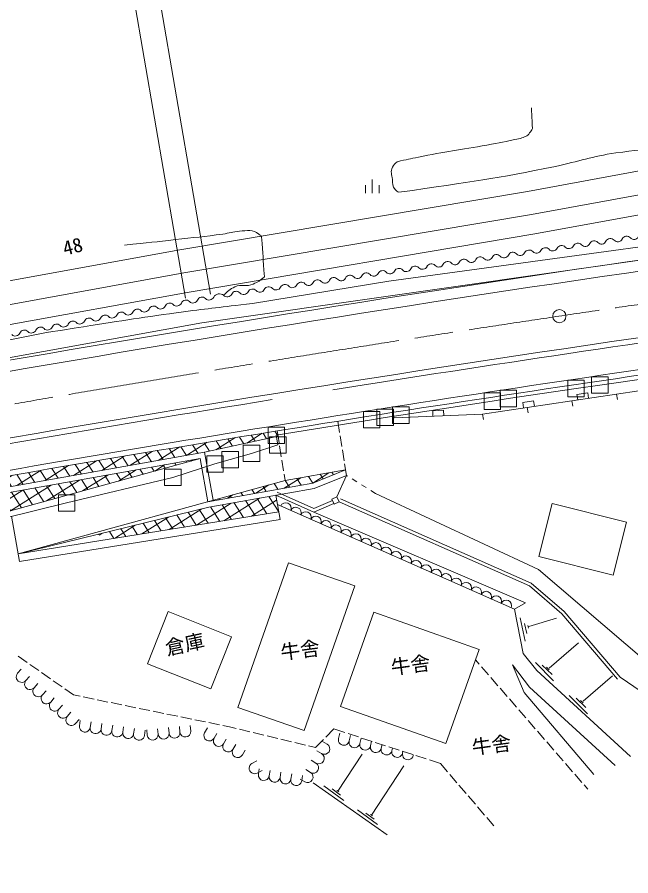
# Model space of a CAD drawing. Units: millimetres, scale not verified. Extents: x -1410926 to 2976274, y -4077725 to 380000.
# Drawn here: x 408414 to 464432, y 240648 to 319081 of the extents above; entities that cross this region are included whole.
import ezdxf
from ezdxf.enums import TextEntityAlignment as Align

# ---------------------------------------------------------------- set-up
doc = ezdxf.new("R2010")
doc.units = ezdxf.units.MM
doc.header["$LTSCALE"] = 1000
doc.linetypes.add('CHAIN', pattern=[18.5, 12, -1.5, 3.5, -1.5])
for name, color, linetype, lineweight in [('M-BGD', 7, 'Continuous', 13), ('M-BMK', 2, 'CHAIN', 13), ('M-BMK-ROW', 30, 'Continuous', 13), ('M-STR-HTXT', 7, 'Continuous', 13), ('M-STR-STRC', 7, 'Continuous', 13)]:
    doc.layers.add(name, color=color, linetype=linetype, lineweight=lineweight)
doc.styles.add('ＭＳ ゴシック', font='')
doc.styles.get('ＭＳ ゴシック').set_extended_font_data('MS Gothic')

msp = doc.modelspace()

# ---------------------------------------------------------------- hatches: boundary and pattern name
at = {"layer": 'M-BGD'}
h = msp.add_hatch(dxfattribs=at)
h.set_pattern_fill('USER', color=256, style=0, pattern_type=2)
h.set_pattern_definition([(32.447, (432225, 280794), (-536.518, 843.889), []), (122.447, (432225, 280794), (-843.889, -536.518), [])])
h.paths.add_polyline_path([(432225, 280794), (432145, 281288, 0.00372), (399971, 275833), (400024, 275538), (399236, 275398), (399184, 275694, 0.00211), (380996, 272385), (381051, 272090), (380858, 272054), (380975, 271431), (425513, 279335), (425529, 279338)])
h = msp.add_hatch(dxfattribs=at)
h.set_pattern_fill('USER', color=256, style=0, pattern_type=2)
h.set_pattern_definition([(32.447, (407809, 273989), (-536.518, 843.89), []), (122.447, (407809, 273989), (-843.89, -536.518), [])])
h.paths.add_polyline_path([(407809, 273989), (425108, 278755), (381062, 270938), (387608, 270404)])
h = msp.add_hatch(dxfattribs=at)
h.set_pattern_fill('USER', color=256, style=0, pattern_type=2)
h.set_pattern_definition([(32.447, (435392, 276525), (-536.52, 843.89), []), (122.447, (435392, 276525), (-843.89, -536.52), [])])
h.paths.add_polyline_path([(435392, 276525), (438394, 277733), (432878, 276765), (425807, 274817)])
h = msp.add_hatch(dxfattribs=at)
h.set_pattern_fill('USER', color=256, style=0, pattern_type=2)
h.set_pattern_definition([(32.447, (432289, 273894), (-536.52, 843.89), []), (122.447, (432289, 273894), (-843.89, -536.52), [])])
h.paths.add_polyline_path([(432289, 273894), (432018, 275416), (425895, 274325), (415785, 271840), (416665, 271369)])

# ---------------------------------------------------------------- linework, layer by layer
for p, q in [((454995, 303169), (512130, 313674)), ((455367, 301051), (512516, 311558)), ((455679, 299279), (512839, 309788)), ((440203, 302996), (440203, 303746)), ((440828, 302996), (440828, 304246)), ((441453, 302996), (441453, 303746)), ((423248, 297831), (454995, 303169)), ((423618, 295713), (455367, 301051)), ((423927, 293940), (455679, 299279)), ((406373, 294776), (423248, 297831)), ((406769, 292663), (423618, 295713)), ((442329, 294954), (429883, 292920)), ((407102, 290894), (423927, 293940)), ((411101, 290264), (372566, 282667)), ((460499, 284765), (459510, 284618)), ((460572, 284270), (460499, 284765)), ((455553, 284029), (454564, 283881)), ((455627, 283534), (455553, 284029)), ((459059, 284045), (459132, 283550)), ((459510, 284618), (459583, 284123)), ((463135, 284652), (463209, 284157)), ((447343, 283178), (446344, 283135)), ((447365, 282679), (447343, 283178)), ((454564, 283881), (454638, 283387)), ((454982, 283438), (455055, 282944)), ((442753, 282629), (442825, 282483)), ((446344, 283135), (446366, 282636)), ((450905, 282831), (450979, 282337)), ((437686, 282177), (437852, 281134)), ((432145, 281288), (432225, 280794)), ((432225, 280794), (432320, 280211)), ((437899, 280838), (438057, 279850)), ((425513, 279335), (426290, 274954)), ((432368, 279915), (432527, 278928)), ((438104, 279554), (438261, 278566)), ((425108, 278755), (381062, 270938)), ((425108, 278755), (407809, 273989)), ((425108, 278755), (425807, 274817)), ((432575, 278631), (432735, 277644)), ((432878, 276765), (438394, 277733)), ((438308, 278270), (438475, 277227)), ((432783, 277348), (432878, 276765)), ((438475, 277227), (437588, 275264)), ((438574, 277165), (438475, 277227)), ((439422, 276635), (438998, 276900)), ((408508, 270051), (432878, 276765)), ((440270, 276105), (439846, 276370)), ((432018, 275416), (432412, 273205)), ((435495, 273859), (432018, 275416)), ((435496, 274187), (432141, 275690)), ((441118, 275575), (440694, 275840)), ((453805, 264994), (432172, 274553)), ((437318, 274662), (435495, 273859)), ((437197, 274936), (435496, 274187)), ((455179, 267131), (437800, 274811)), ((455341, 267387), (437921, 275086)), ((456039, 269813), (457265, 274661)), ((464052, 272944), (457265, 274661)), ((407896, 273497), (408630, 269362)), ((408630, 269362), (432412, 273205)), ((464052, 272944), (462826, 268097)), ((462826, 268097), (456039, 269813)), ((458131, 264572), (455179, 267131)), ((458345, 264784), (455341, 267387)), ((463230, 258606), (458131, 264572)), ((463458, 258801), (458345, 264784)), ((454330, 264218), (454791, 262068)), ((454722, 263710), (454925, 262795)), ((455115, 263426), (457646, 264181)), ((455021, 263510), (455079, 263266)), ((456985, 259619), (459670, 261942)), ((408500, 260713), (409318, 260139)), ((409564, 259966), (410382, 259392)), ((450592, 259979), (450246, 260377)), ((451444, 258997), (450789, 259752)), ((455722, 260132), (457387, 258467)), ((456338, 259896), (457246, 259028)), ((456749, 259693), (456992, 259463)), ((408457, 259146), (408785, 259524)), ((409211, 258490), (409539, 258868)), ((410628, 259220), (411447, 258645)), ((460075, 256601), (462761, 258924)), ((409966, 257834), (410294, 258212)), ((411692, 258473), (412511, 257899)), ((452296, 258015), (451641, 258770)), ((410721, 257178), (411049, 257556)), ((412756, 257726), (413555, 257166)), ((453148, 257033), (452493, 257789)), ((411476, 256522), (411804, 256900)), ((413555, 257166), (414153, 257044)), ((414447, 256984), (415427, 256785)), ((415721, 256725), (416701, 256525)), ((454000, 256051), (453345, 256807)), ((458813, 257114), (460478, 255449)), ((459429, 256878), (460336, 256010)), ((459839, 256675), (460083, 256445)), ((412230, 255866), (412558, 256244)), ((416995, 256465), (417975, 256266)), ((418269, 256206), (419249, 256006)), ((419543, 255947), (420522, 255747)), ((454852, 255070), (454197, 255825)), ((412985, 255210), (413313, 255588)), ((413740, 254554), (414068, 254932)), ((420816, 255687), (421796, 255488)), ((422090, 255428), (423070, 255228)), ((423364, 255168), (424344, 254969)), ((424638, 254909), (425618, 254709)), ((414099, 254352), (414172, 254847)), ((415088, 254206), (415161, 254700)), ((416077, 254059), (416150, 254554)), ((417066, 253913), (417140, 254407)), ((418056, 253766), (418129, 254261)), ((422274, 253685), (422227, 254183)), ((423270, 253780), (423222, 254278)), ((424265, 253875), (424218, 254373)), ((425526, 253723), (425780, 254154)), ((425912, 254649), (426892, 254450)), ((427186, 254390), (427783, 254268)), ((427783, 254268), (428403, 254119)), ((455704, 254088), (455049, 254843)), ((419045, 253620), (419118, 254114)), ((420034, 253473), (420107, 253968)), ((420283, 253494), (420236, 253992)), ((421279, 253590), (421231, 254087)), ((426388, 253216), (426642, 253647)), ((428695, 254049), (429667, 253815)), ((429959, 253745), (430931, 253511)), ((431223, 253440), (432195, 253206)), ((436585, 253326), (437323, 254061)), ((437323, 254061), (438337, 253732)), ((437744, 253186), (437855, 253673)), ((438623, 253639), (439574, 253330)), ((438720, 252964), (438830, 253452)), ((456556, 253106), (455901, 253861)), ((427250, 252709), (427503, 253140)), ((428112, 252202), (428365, 252633)), ((432487, 253136), (433459, 252902)), ((433751, 252832), (434723, 252598)), ((435634, 252378), (436372, 253114)), ((436707, 252674), (436276, 252928)), ((439695, 252743), (439806, 253230)), ((439859, 253237), (440810, 252929)), ((440670, 252521), (440766, 252943)), ((441096, 252836), (442047, 252527)), ((441645, 252300), (441721, 252633)), ((457408, 252124), (456753, 252879)), ((428973, 251694), (429227, 252125)), ((435014, 252527), (435634, 252378)), ((436198, 251813), (435767, 252067)), ((442332, 252434), (443283, 252125)), ((442620, 252078), (442676, 252323)), ((443568, 252033), (444519, 251724)), ((443595, 251856), (443631, 252012)), ((458260, 251142), (457605, 251897)), ((429850, 250918), (430288, 251157)), ((435689, 250952), (435258, 251207)), ((437695, 248385), (439901, 251746)), ((444570, 251635), (444586, 251702)), ((444805, 251631), (445756, 251322)), ((446041, 251230), (447056, 250900)), ((430329, 250040), (430768, 250280)), ((430435, 249934), (430513, 250428)), ((431423, 249778), (431501, 250272)), ((435180, 250091), (434750, 250346)), ((440764, 246183), (443718, 250684)), ((447704, 250144), (447056, 250900)), ((459112, 250160), (458457, 250916)), ((432411, 249623), (432489, 250117)), ((433399, 249468), (433477, 249962)), ((434671, 249230), (434241, 249485)), ((434387, 249312), (434464, 249806)), ((448549, 249156), (447899, 249916)), ((459964, 249178), (459309, 249934)), ((435421, 249142), (442177, 244404)), ((436412, 248876), (438225, 247526)), ((449395, 248169), (448745, 248928)), ((460507, 248553), (460161, 248952)), ((437166, 248582), (437940, 248016)), ((437597, 248451), (437786, 248325)), ((450241, 247182), (449590, 247941)), ((439480, 246674), (441294, 245324)), ((440235, 246380), (441008, 245813)), ((451087, 246194), (450436, 246954)), ((440665, 246249), (440854, 246123)), ((451930, 245210), (451282, 245966))]:
    msp.add_line(p, q, dxfattribs=at)
for points in [[(513364, 304955), (495838, 302412), (485593, 300887), (442329, 294954)], [(479293, 298895), (425256, 291164), (346584, 276901), (310333, 269460), (292619, 265997), (283208, 264752), (275683, 263801), (272071, 263504)], [(477006, 283601), (469250, 285562), (450905, 282831), (442825, 282483)], [(450905, 282831), (469250, 285562), (477006, 283601), (477543, 279738)], [(432225, 280794), (425529, 279338), (380975, 271431)], [(438394, 277733), (435392, 276525), (425807, 274817)], [(438475, 277227), (435530, 276042), (425895, 274325)], [(485583, 243322), (455994, 268618), (441118, 275575)], [(425895, 274325), (408508, 270051), (432289, 273894)], [(435495, 273859), (454827, 265577), (453805, 264994)], [(453805, 264994), (454593, 260945), (455859, 259401), (464409, 251542)], [(463018, 250716), (455193, 257878), (453633, 259906), (454706, 257395), (461060, 249898)], [(463458, 258801), (470560, 253953), (474274, 250932), (477527, 247776), (485110, 241855)]]:
    msp.add_lwpolyline(points, dxfattribs=at)
for points in [[(437588, 275264), (437135, 275053), (437347, 274600), (437800, 274811)], [(433180, 269251), (428572, 256015), (434622, 253909), (439230, 267144)], [(422211, 264783), (427980, 262489), (426088, 257732), (420319, 260026)], [(440962, 264729), (437926, 256127), (447548, 252731), (450584, 261333)]]:
    msp.add_lwpolyline(points, close=True, dxfattribs=at)
msp.add_circle((457909, 291772), 600, dxfattribs=at)
for centre, radius, start, end in [((782674, -1884125), 2193600, 101.6122, 101.6122), ((782674, -1884125), 2204000, 97.9119, 101.6122), ((462570, 298412), 452, 41.88978, 154.17972), ((464055, 298622), 452, 41.88978, 154.17972), ((464727, 299225), 452, 221.88978, 334.17972), ((458114, 297783), 452, 41.88978, 154.17972), ((458786, 298386), 452, 221.88978, 334.17972), ((459599, 297993), 452, 41.88978, 154.17972), ((460271, 298596), 452, 221.88978, 334.17972), ((461084, 298202), 452, 41.88978, 154.17972), ((461757, 298805), 452, 221.88978, 334.17972), ((463242, 299015), 452, 221.88978, 334.17972), ((452173, 296944), 452, 41.88978, 154.17972), ((452845, 297547), 452, 221.88978, 334.17972), ((453658, 297154), 452, 41.88978, 154.17972), ((454330, 297757), 452, 221.88978, 334.17972), ((455143, 297364), 452, 41.88978, 154.17972), ((455816, 297967), 452, 221.88978, 334.17972), ((456629, 297573), 452, 41.88978, 154.17972), ((457301, 298176), 452, 221.88978, 334.17972), ((446232, 296106), 452, 41.88978, 154.17972), ((446904, 296709), 452, 221.88978, 334.17972), ((447717, 296315), 452, 41.88978, 154.17972), ((448389, 296918), 452, 221.88978, 334.17972), ((449202, 296525), 452, 41.88978, 154.17972), ((449874, 297128), 452, 221.88978, 334.17972), ((450687, 296735), 452, 41.88978, 154.17972), ((451360, 297338), 452, 221.88978, 334.17972), ((440291, 295267), 452, 41.88978, 154.17972), ((441776, 295477), 452, 41.88978, 154.17972), ((442448, 296080), 452, 221.88978, 334.17972), ((443261, 295686), 452, 41.88978, 154.17972), ((443933, 296289), 452, 221.88978, 334.17972), ((444746, 295896), 452, 41.88978, 154.17972), ((445419, 296499), 452, 221.88978, 334.17972), ((435835, 294638), 452, 41.88978, 154.17972), ((436507, 295241), 452, 221.88978, 334.17972), ((437320, 294848), 452, 41.88978, 154.17972), ((437992, 295451), 452, 221.88978, 334.17972), ((438805, 295057), 452, 41.88978, 154.17972), ((439478, 295660), 452, 221.88978, 334.17972), ((440963, 295870), 452, 221.88978, 334.17972), ((429894, 293799), 452, 41.88978, 154.17972), ((430566, 294402), 452, 221.88978, 334.17972), ((431379, 294009), 452, 41.88978, 154.17972), ((432051, 294612), 452, 221.88978, 334.17972), ((432864, 294219), 452, 41.88978, 154.17972), ((433536, 294822), 452, 221.88978, 334.17972), ((434349, 294428), 452, 41.88978, 154.17972), ((435022, 295031), 452, 221.88978, 334.17972), ((425291, 293060), 452, 44.37804, 156.66799), ((425937, 293692), 452, 224.37804, 336.66799), ((426881, 293190), 620, 52.40618, 148.63986), ((427595, 293983), 452, 221.88978, 334.17972), ((428408, 293590), 452, 41.88978, 154.17972), ((429081, 294193), 452, 221.88978, 334.17972), ((420867, 292238), 452, 44.37804, 156.66799), ((421513, 292870), 452, 224.37804, 336.66799), ((422342, 292512), 452, 44.37804, 156.66799), ((422987, 293144), 452, 224.37804, 336.66799), ((423817, 292786), 452, 44.37804, 156.66799), ((424462, 293418), 452, 224.37804, 336.66799), ((416443, 291416), 452, 44.37804, 156.66799), ((417088, 292048), 452, 224.37804, 336.66799), ((417918, 291690), 452, 44.37804, 156.66799), ((418563, 292322), 452, 224.37804, 336.66799), ((419392, 291964), 452, 44.37804, 156.66799), ((420038, 292596), 452, 224.37804, 336.66799), ((412018, 290595), 452, 44.37804, 156.66799), ((412664, 291226), 452, 224.37804, 336.66799), ((413493, 290869), 452, 44.37804, 156.66799), ((414139, 291500), 452, 224.37804, 336.66799), ((414968, 291143), 452, 44.37804, 156.66799), ((415613, 291774), 452, 224.37804, 336.66799), ((782674, -1884125), 2196500, 97.9119, 99.04849), ((408240, 290404), 452, 224.37804, 336.66799), ((409069, 290047), 452, 44.37804, 156.66799), ((409714, 290678), 452, 224.37804, 336.66799), ((410544, 290321), 452, 44.37804, 156.66799), ((411189, 290952), 452, 224.37804, 336.66799), ((782674, -1884125), 2194100, 97.9119, 100.04743), ((782674, -1884125), 2193600, 97.9119, 100.04743), ((782674, -1884125), 2196500, 99.19506, 101.6122), ((432927, 274219), 500, 336.16171, 156.16171), ((433841, 273815), 500, 336.16171, 156.16171), ((434756, 273411), 500, 336.16171, 156.16171), ((435671, 273007), 500, 336.16171, 156.16171), ((436586, 272603), 500, 336.16171, 156.16171), ((437500, 272199), 500, 336.16171, 156.16171), ((438415, 271794), 500, 336.16171, 156.16171), ((439330, 271390), 500, 336.16171, 156.16171), ((440244, 270986), 500, 336.16171, 156.16171), ((441159, 270582), 500, 336.16171, 156.16171), ((442074, 270178), 500, 336.16171, 156.16171), ((442988, 269774), 500, 336.16171, 156.16171), ((443903, 269369), 500, 336.16171, 156.16171), ((444818, 268965), 500, 336.16171, 156.16171), ((445732, 268561), 500, 336.16171, 156.16171), ((446647, 268157), 500, 336.16171, 156.16171), ((447562, 267753), 500, 336.16171, 156.16171), ((448477, 267349), 500, 336.16171, 156.16171), ((449391, 266944), 500, 336.16171, 156.16171), ((450306, 266540), 500, 336.16171, 156.16171), ((451221, 266136), 500, 336.16171, 156.16171), ((452135, 265732), 500, 336.16171, 156.16171), ((453050, 265328), 500, 336.16171, 156.16171), ((408834, 258818), 500, 139.00294, 319.00294), ((409589, 258162), 500, 139.00294, 319.00294), ((410343, 257506), 500, 139.00294, 319.00294), ((411098, 256850), 500, 139.00294, 319.00294), ((411853, 256194), 500, 139.00294, 319.00294), ((412608, 255538), 500, 139.00294, 319.00294), ((413362, 254882), 500, 139.00294, 319.00294), ((414593, 254279), 500, 171.57878, 351.57878), ((415583, 254132), 500, 171.57878, 351.57878), ((416572, 253986), 500, 171.57878, 351.57878), ((417561, 253839), 500, 171.57878, 351.57878), ((418550, 253693), 500, 171.57878, 351.57878), ((419539, 253547), 500, 171.57878, 351.57878), ((420781, 253542), 500, 185.46366, 5.46366), ((421777, 253637), 500, 185.46366, 5.46366), ((422772, 253732), 500, 185.46366, 5.46366), ((423768, 253828), 500, 185.46366, 5.46366), ((425957, 253470), 500, 149.52088, 329.52088), ((426819, 252963), 500, 149.52088, 329.52088), ((427681, 252455), 500, 149.52088, 329.52088), ((436452, 252243), 500, 239.41263, 59.41263), ((438232, 253075), 500, 167.19821, 347.19821), ((439207, 252853), 500, 167.19821, 347.19821), ((440182, 252632), 500, 167.19821, 347.19821), ((428542, 251948), 500, 149.52088, 329.52088), ((435943, 251383), 500, 239.41263, 59.41263), ((441157, 252410), 500, 167.19821, 347.19821), ((442133, 252189), 500, 167.19821, 347.19821), ((443108, 251967), 500, 167.19821, 347.19821), ((444083, 251746), 500, 167.19821, 347.19821), ((430089, 250479), 500, 118.63285, 298.63285), ((435434, 250522), 500, 239.41263, 59.41263), ((430929, 249856), 500, 171.0608, 351.0608), ((431917, 249701), 500, 171.0608, 351.0608), ((432905, 249545), 500, 171.0608, 351.0608), ((433893, 249390), 500, 171.0608, 351.0608), ((434926, 249661), 500, 239.41263, 59.41263)]:
    msp.add_arc(centre, radius, start, end, dxfattribs=at)
for points in [[(455366, 310788), (455408, 309857), (455408, 309857), (455451, 308925)], [(430729, 299016), (430857, 297196), (430857, 297196), (430984, 295375)]]:
    msp.add_open_spline(points, degree=3, dxfattribs=at)
for points, knots in [([(455451, 308925), (455372, 308732), (455318, 308653), (455197, 308502), (454956, 308201), (454738, 308153), (454350, 307994)], [0, 0, 0, 0, 1, 1, 1, 2, 2, 2, 2]), ([(454350, 307994), (452875, 307698), (452494, 307627), (451302, 307401), (448861, 306938), (447469, 306808), (445037, 306299), (444275, 306139), (444025, 306091), (443089, 305876)], [0, 0, 0, 0, 1, 1, 1, 2, 2, 2, 3, 3, 3, 3]), ([(443260, 303082), (450136, 304100), (452023, 304294), (457568, 305455), (459718, 305905), (460883, 306367), (463059, 306675), (464871, 306931), (465538, 306977), (467727, 307064)], [0, 0, 0, 0, 1, 1, 1, 2, 2, 2, 3, 3, 3, 3]), ([(443089, 305876), (442881, 305710), (442784, 305598), (442667, 305368), (442471, 304985), (442613, 304693), (442667, 304267), (442714, 303893), (442660, 303608), (442921, 303336), (443035, 303216), (443105, 303156), (443260, 303082)], [0, 0, 0, 0, 1, 1, 1, 2, 2, 2, 3, 3, 3, 4, 4, 4, 4]), ([(418199, 298252), (420463, 298493), (421037, 298554), (422855, 298761), (424543, 298953), (425492, 299029), (427173, 299270), (427771, 299355), (428096, 299470), (428697, 299524), (429396, 299586), (429937, 299719), (430475, 299270), (430583, 299180), (430648, 299138), (430729, 299016)], [0, 0, 0, 0, 1, 1, 1, 2, 2, 2, 3, 3, 3, 4, 4, 4, 5, 5, 5, 5]), ([(430984, 295375), (430591, 295027), (430402, 294895), (429968, 294698), (429359, 294422), (428876, 294737), (428275, 294444), (427829, 294226), (427636, 294066), (427259, 293682)], [0, 0, 0, 0, 1, 1, 1, 2, 2, 2, 3, 3, 3, 3]), ([(429883, 292920), (426841, 292582), (426047, 292483), (423593, 292162), (420022, 291695), (418032, 291359), (414475, 290801), (413156, 290594), (412740, 290530), (411101, 290264)], [0, 0, 0, 0, 1, 1, 1, 2, 2, 2, 3, 3, 3, 3])]:
    msp.add_open_spline(points, degree=3, knots=knots, dxfattribs=at)
at = {"layer": 'M-BMK'}
msp.add_arc((782674, -1884125), 2200000, 97.9119, 101.6122, dxfattribs=at)
at = {"layer": 'M-BMK-ROW'}
for p, q in [((460178, 285912), (458678, 285912)), ((458678, 285912), (458678, 284412)), ((460178, 284412), (460178, 285912)), ((462354, 286231), (460854, 286231)), ((460854, 286231), (460854, 284731)), ((462354, 284731), (462354, 286231)), ((452539, 284756), (451039, 284756)), ((451039, 284756), (451039, 283256)), ((453992, 285001), (452492, 285001)), ((452492, 285001), (452492, 283501)), ((452539, 283256), (452539, 284756)), ((453992, 283501), (453992, 285001)), ((460854, 284731), (462354, 284731)), ((458678, 284412), (460178, 284412)), ((442753, 283271), (441253, 283271)), ((441253, 283271), (441253, 281771)), ((444188, 283477), (442688, 283477)), ((442688, 283477), (442688, 281977)), ((442753, 281771), (442753, 283271)), ((444188, 281977), (444188, 283477)), ((451039, 283256), (452539, 283256)), ((452492, 283501), (453992, 283501)), ((441518, 283062), (440018, 283062)), ((440018, 283062), (440018, 281562)), ((441518, 281562), (441518, 283062)), ((432819, 281642), (431319, 281642)), ((431319, 281642), (431319, 280142)), ((432819, 280142), (432819, 281642)), ((441253, 281771), (442753, 281771)), ((442688, 281977), (444188, 281977)), ((440018, 281562), (441518, 281562)), ((431319, 280142), (432819, 280142)), ((432960, 280762), (431460, 280762)), ((431460, 280762), (431460, 279262)), ((432960, 279262), (432960, 280762)), ((428606, 279415), (427106, 279415)), ((427106, 279415), (427106, 277915)), ((428606, 277915), (428606, 279415)), ((430559, 279985), (429059, 279985)), ((429059, 279985), (429059, 278485)), ((430559, 278485), (430559, 279985)), ((431460, 279262), (432960, 279262)), ((427215, 279016), (425715, 279016)), ((425715, 279016), (425715, 277516)), ((427215, 277516), (427215, 279016)), ((429059, 278485), (430559, 278485)), ((423372, 277797), (421872, 277797)), ((421872, 277797), (421872, 276297)), ((423372, 276297), (423372, 277797)), ((427106, 277915), (428606, 277915)), ((425715, 277516), (427215, 277516)), ((421872, 276297), (423372, 276297)), ((413674, 275459), (412174, 275459)), ((412174, 275459), (412174, 273959)), ((413674, 273959), (413674, 275459)), ((412174, 273959), (413674, 273959))]:
    msp.add_line(p, q, dxfattribs=at)
msp.add_lwpolyline([(407120, 273294), (412924, 274709), (422622, 277047), (426465, 278266), (427856, 278665), (429809, 279235), (432210, 280012), (432069, 280892), (440768, 282312), (442003, 282521), (443438, 282727), (451789, 284006), (453242, 284251), (459428, 285162), (461604, 285481), (470705, 286780), (471516, 286925), (480754, 288261), (491332, 289700), (505211, 291640)], dxfattribs=at)
at = {"layer": 'M-STR-HTXT'}
for p, q in [((417715, 328690), (423787, 293427)), ((419992, 329082), (426073, 293766))]:
    msp.add_line(p, q, dxfattribs=at)
at = {"layer": 'M-STR-STRC'}
for radius in [2203000, 2197000]:
    msp.add_arc((782674, -1884125), radius, 97.9119, 101.6122, dxfattribs=at)

# ---------------------------------------------------------------- texts
at = {"layer": 'M-BGD', "style": 'ＭＳ ゴシック'}
for s, rotation, p in [('48', 14.603, (412873, 296898)), ('倉庫', 12.083, (422172, 260387)), ('牛舎', 7.385, (432591, 259989)), ('牛舎', 7.61, (442676, 258619)), ('牛舎', 7.61, (450066, 251304))]:
    msp.add_text(s, height=1320, rotation=rotation, dxfattribs=at).set_placement(p, align=Align.BOTTOM_LEFT)

doc.saveas('drawing.dxf')
